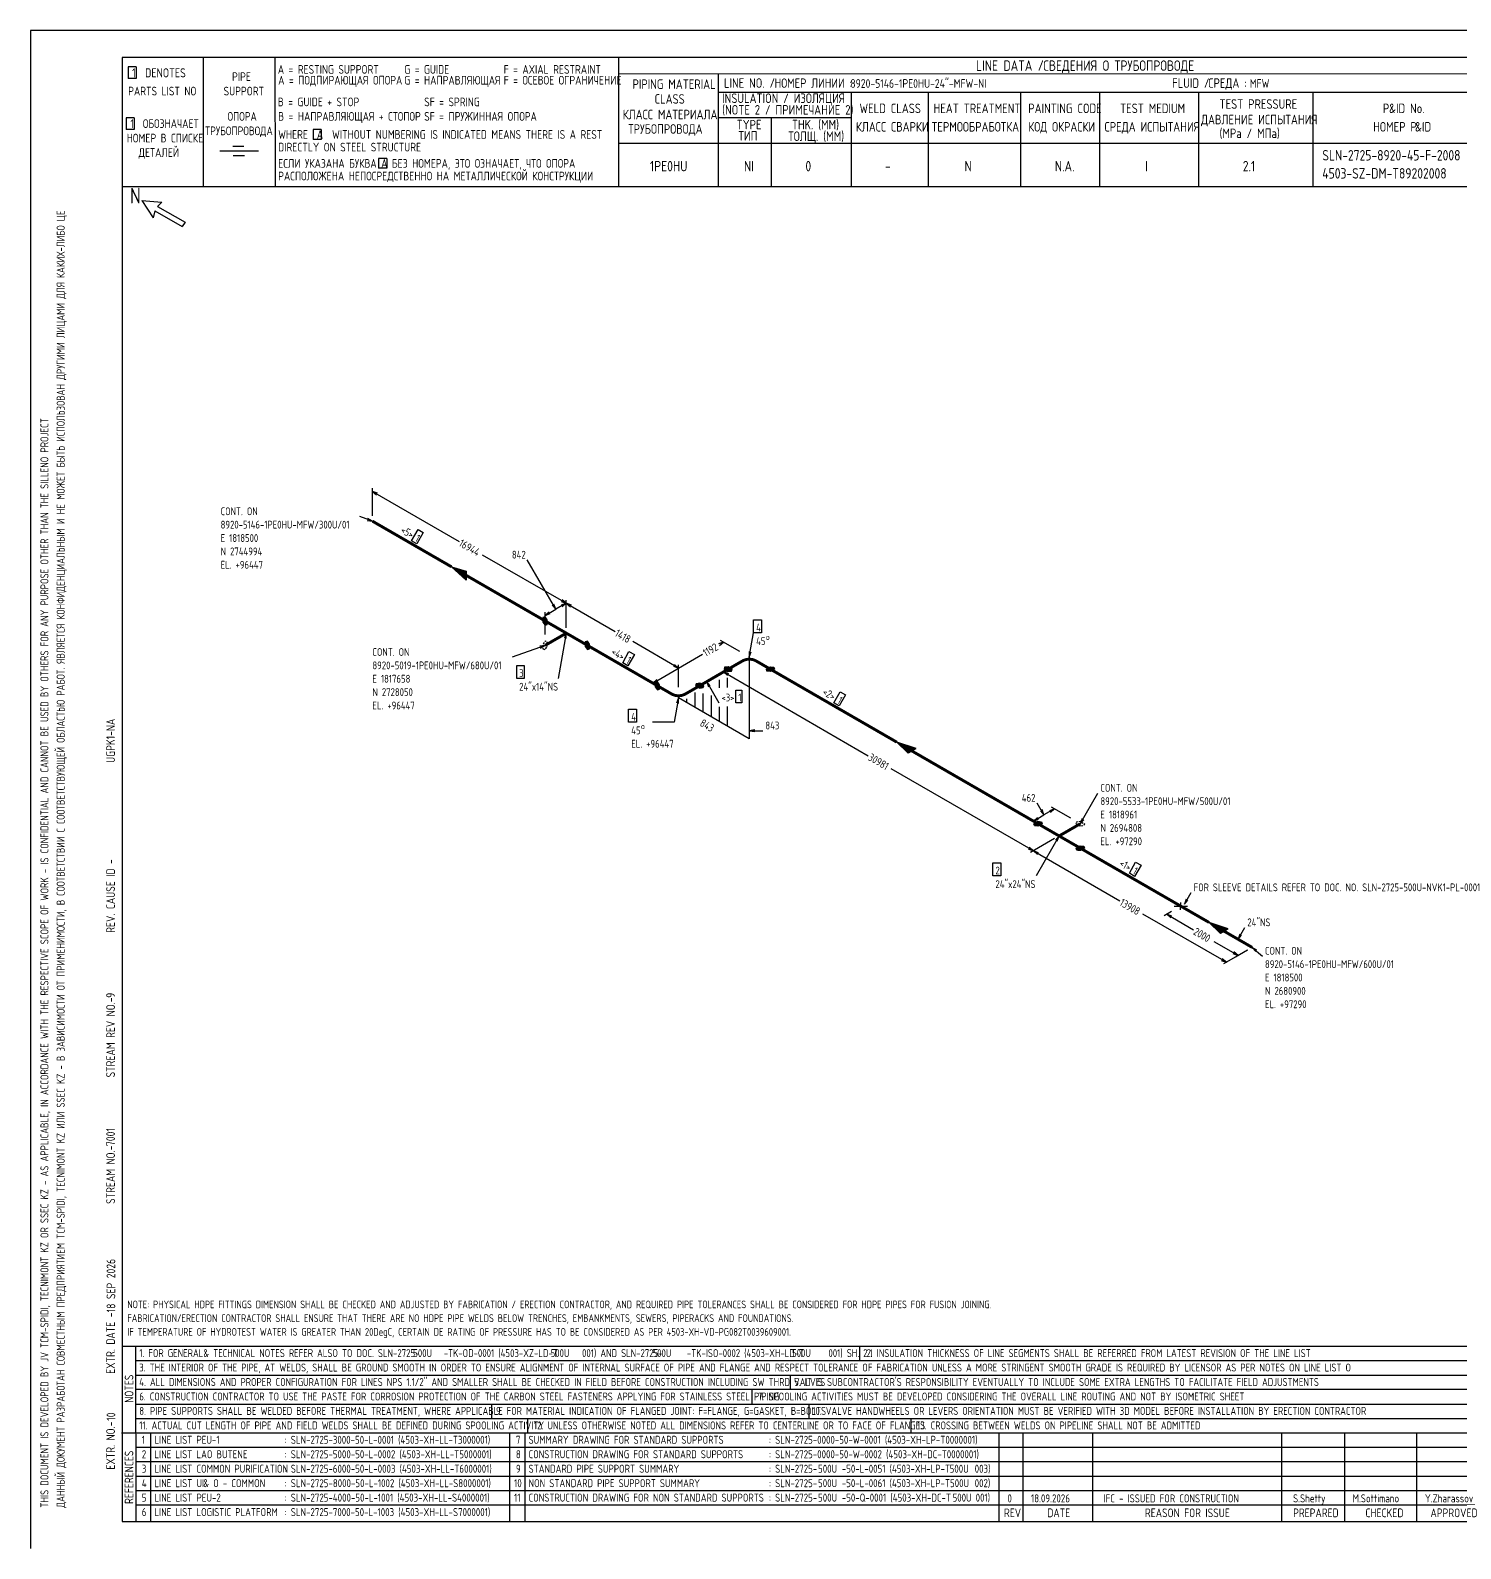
# Model space of a CAD drawing. Extents: x -1005 to 594, y -998 to 420.
# Drawn here: x 0 to 395.7, y 0 to 420 of the extents above; entities that cross this region are included whole.
import ezdxf

# ---------------------------------------------------------------- set-up
doc = ezdxf.new("R2010")
doc.units = 0
doc.linetypes.add('GT100', pattern=[0.8, 0.533333, -0.266667])
doc.styles.add('TTFN17', font='GOST type A')

msp = doc.modelspace()

# ---------------------------------------------------------------- linework, layer by layer
at = {"layer": 'GT_1', "flags": 128}
for points in [[(0, 420), (0, 0)], [(594, 420), (0, 420)], [(589.1, 412.5), (25.4, 412.5)], [(25.4, 412.5), (25.4, 7.5)], [(47.8, 412.5), (47.8, 376.7)], [(67.6, 412.5), (67.7, 376.7)], [(162.7, 412.5), (162.7, 376.7)], [(29.3, 409.9), (27.1, 409.9)], [(27.1, 409.9), (27.1, 406.7)], [(29.3, 409.9), (29.3, 406.7)], [(589.1, 408), (162.7, 407.9)], [(190.3, 407.8), (190.3, 376.7)], [(29.3, 406.7), (27.1, 406.7)], [(190.3, 402.9), (402.7, 402.9)], [(227.1, 402.9), (227.1, 376.7)], [(248.4, 402.9), (248.4, 376.8)], [(273.9, 402.9), (273.9, 376.7)], [(295.8, 402.9), (295.8, 376.7)], [(323.2, 402.9), (323.2, 376.7)], [(354.8, 402.9), (354.8, 376.8)], [(28.7, 395.8), (26.5, 395.8)], [(26.5, 395.8), (26.5, 392.6)], [(28.7, 395.8), (28.7, 392.6)], [(227.1, 395.8), (190.3, 395.8)], [(205, 395.8), (205, 376.7)], [(28.7, 392.6), (26.5, 392.6)], [(80.5, 392.6), (78.2, 392.6)], [(78.2, 392.6), (78.2, 389.8)], [(80.5, 392.6), (80.5, 389.8)], [(63.1, 386.6), (52.4, 386.6)], [(59.1, 387.9), (56, 387.9)], [(80.5, 389.8), (78.2, 389.8)], [(230.2, 388.7), (162.7, 388.7)], [(402.7, 388.7), (226.9, 388.7)], [(59.2, 385.3), (56.1, 385.3)], [(98.6, 384.6), (96.3, 384.6)], [(96.3, 384.6), (96.3, 381.9)], [(98.6, 384.6), (98.6, 381.9)], [(98.6, 381.9), (96.3, 381.9)], [(402.7, 376.7), (25.4, 376.7)], [(30.8, 372.9), (34, 368.1)], [(30.8, 372.9), (36.4, 372.5)], [(34.4, 370.1), (34, 368.1)], [(34.4, 370.1), (42, 365.7)], [(36.4, 372.5), (35.2, 371.3)], [(35.2, 371.3), (42.8, 366.9)], [(42.8, 366.9), (42, 365.7)], [(94.65, 285.725), (94.65, 293.375)], [(96.075, 291.95), (94.65, 292.475), (95.775, 291.5)], [(94.65, 292.475), (118.65, 278.6)], [(94.65, 284.225), (91.125, 285.5)], [(93.15, 284.45), (94.65, 284.225), (93.375, 284.975)], [(107.25, 281.9), (108.675, 281.075), (106.95, 278), (105.45, 278.825), (107.25, 281.9)], [(148.275, 261.5), (125.1, 274.85)], [(145.35, 259.85), (137.475, 273.5)], [(120.6, 269.225), (120.6, 267.875), (116.475, 271.625), (120.6, 270.425), (120.6, 268.025), (116.85, 271.4), (120.6, 270.35), (120.6, 268.25), (117.3, 271.175), (120.6, 270.125), (120.6, 268.4), (117.675, 270.875), (120.6, 269.975), (120.6, 268.55), (118.05, 270.725), (120.6, 269.825), (120.6, 268.7), (118.5, 270.425), (120.6, 269.675), (120.6, 268.925), (118.8, 270.275), (120.6, 269.45), (120.6, 269.075), (119.25, 269.975), (120.6, 269.3), (120.6, 269.225), (116.475, 271.625)], [(144.375, 260.975), (145.35, 259.85), (144.825, 261.275)], [(148.275, 261.5), (145.35, 259.85)], [(146.85, 262.025), (148.275, 261.5), (147.15, 262.475)], [(147.15, 260.525), (148.275, 261.5), (146.85, 260.975)], [(148.275, 254.75), (148.275, 262.4)], [(148.275, 254.75), (148.275, 262.4)], [(148.275, 254.75), (148.275, 262.4)], [(149.7, 260.975), (148.275, 261.5), (149.4, 260.525)], [(148.275, 261.5), (161.775, 253.7)], [(141.825, 256.325), (142.425, 255.5), (143.025, 255.65), (143.025, 256.925), (142.425, 257.75), (141.825, 257.6), (141.825, 256.325)], [(141.825, 257.6), (142.534, 257.6)], [(141.825, 257.4), (142.68, 257.4)], [(141.825, 257.2), (142.825, 257.2)], [(141.825, 257), (142.97, 257)], [(141.825, 256.8), (143.025, 256.8)], [(141.825, 256.6), (143.025, 256.6)], [(141.825, 256.4), (143.025, 256.4)], [(142.425, 258.125), (145.35, 259.85)], [(143.55, 259.1), (142.425, 258.125), (143.85, 258.65)], [(142.425, 252.875), (142.425, 259.025)], [(200.1, 256.925), (202.275, 256.925), (202.275, 253.325), (200.1, 253.325), (200.1, 256.925)], [(141.916, 256.2), (143.025, 256.2)], [(142.061, 256), (143.025, 256)], [(142.207, 255.8), (143.025, 255.8)], [(148.275, 253.25), (146.025, 240.725)], [(148.275, 251.75), (148.275, 253.25), (147.75, 251.825)], [(198.9, 246.65), (200.1, 253.325)], [(142.425, 249.875), (133.275, 246.575)], [(141.15, 249.125), (142.425, 249.875), (140.925, 249.65)], [(153.525, 249.575), (154.125, 248.75), (154.725, 248.9), (154.725, 250.175), (154.125, 251), (153.525, 250.85), (153.525, 249.575)], [(153.525, 250.8), (154.27, 250.8)], [(153.525, 250.6), (154.416, 250.6)], [(153.525, 250.4), (154.561, 250.4)], [(153.525, 250.2), (154.707, 250.2)], [(153.525, 250), (154.725, 250)], [(153.525, 249.8), (154.725, 249.8)], [(153.525, 249.6), (154.725, 249.6)], [(153.652, 249.4), (154.725, 249.4)], [(153.798, 249.2), (154.725, 249.2)], [(153.943, 249), (154.725, 249)], [(165.6, 248.15), (167.1, 247.325), (165.3, 244.25), (163.875, 245.075), (165.6, 248.15)], [(179.325, 243.575), (166.65, 250.925)], [(190.65, 249.8), (191.775, 250.775), (190.35, 250.25)], [(191.775, 250.775), (190.875, 250.25)], [(196.275, 248.15), (190.95, 251.225)], [(198.9, 248.15), (198.9, 246.65), (199.425, 248.075)], [(134.55, 244.325), (136.575, 244.325), (136.575, 240.725), (134.55, 240.725), (134.55, 244.325)], [(172.2, 239.45), (186, 247.475)], [(177.9, 244.1), (179.325, 243.575), (178.2, 244.55)], [(179.325, 238.325), (179.325, 244.475)], [(196.275, 245.15), (190.95, 242.075)], [(193.05, 242.6), (194.025, 242.75), (194.175, 243.275), (193.05, 243.95), (192.075, 243.8), (191.925, 243.275), (193.05, 242.6)], [(192.075, 243.8), (193.3, 243.8)], [(198.9, 246.65), (198.9, 224)], [(204.75, 243.95), (205.725, 243.8), (205.875, 243.275), (204.75, 242.6), (203.775, 242.75), (203.625, 243.275), (204.75, 243.95)], [(204.5, 243.8), (205.725, 243.8)], [(176.7, 236.825), (171.375, 239.9)], [(173.325, 240.425), (172.2, 239.45), (173.625, 239.975)], [(172.875, 238.4), (173.475, 237.575), (174.075, 237.725), (174.075, 239), (173.475, 239.825), (172.875, 239.675), (172.875, 238.4)], [(172.875, 239.6), (173.639, 239.6)], [(172.875, 239.4), (173.784, 239.4)], [(188.1, 238.7), (187.125, 239.825), (187.65, 238.4)], [(187.125, 239.825), (190.5, 233.975)], [(190.575, 240.35), (190.575, 238.1)], [(193.2, 242), (191.775, 242.525), (192.9, 241.55)], [(191.775, 242.525), (231.825, 219.35)], [(191.961, 243.4), (193.967, 243.4)], [(192.018, 243.6), (193.633, 243.6)], [(192.05, 243.2), (194.154, 243.2)], [(192.383, 243), (194.096, 243)], [(192.717, 242.8), (194.039, 242.8)], [(192.825, 240.875), (192.825, 238.25)], [(203.646, 243.2), (205.75, 243.2)], [(203.704, 243), (205.417, 243)], [(203.761, 242.8), (205.083, 242.8)], [(203.833, 243.4), (205.839, 243.4)], [(204.167, 243.6), (205.782, 243.6)], [(179.325, 235.325), (178.125, 228.65), (172.125, 228.65)], [(172.875, 239.2), (173.93, 239.2)], [(172.875, 239), (174.075, 239)], [(172.875, 238.8), (174.075, 238.8)], [(172.875, 238.6), (174.075, 238.6)], [(172.875, 238.4), (174.075, 238.4)], [(173.02, 238.2), (174.075, 238.2)], [(173.166, 238), (174.075, 238)], [(173.311, 237.8), (174.075, 237.8)], [(179.325, 233.825), (179.325, 235.325), (178.8, 233.9)], [(198.9, 224), (179.325, 235.325)], [(183.825, 236.825), (183.825, 232.7)], [(185.175, 238.025), (186.15, 238.175), (186.3, 238.7), (185.175, 239.375), (184.2, 239.225), (184.05, 238.7), (185.175, 238.025)], [(184.079, 238.8), (186.133, 238.8)], [(184.136, 239), (185.8, 239)], [(184.193, 239.2), (185.467, 239.2)], [(184.217, 238.6), (186.271, 238.6)], [(184.55, 238.4), (186.214, 238.4)], [(184.883, 238.2), (186.157, 238.2)], [(186.075, 236.6), (186.075, 231.425)], [(188.325, 236), (188.325, 230)], [(195.15, 237.5), (196.875, 237.5), (196.875, 233.975), (195.15, 233.975), (195.15, 237.5)], [(224.025, 237.05), (225.525, 236.225), (223.725, 233.15), (222.3, 233.975), (224.025, 237.05)], [(165.525, 232.25), (167.7, 232.25), (167.7, 228.65), (165.525, 228.65), (165.525, 232.25)], [(181.575, 235.1), (181.575, 234.05)], [(190.575, 232.85), (190.575, 228.725)], [(192.825, 233), (192.825, 227.525)], [(200.4, 226.475), (198.9, 226.25), (200.4, 226.025)], [(198.9, 226.25), (202.65, 226.25)], [(243.825, 220.7), (245.025, 221.375), (239.7, 223.1), (242.775, 220.1), (244.875, 221.3), (240.075, 222.875), (242.85, 220.175), (244.725, 221.225), (240.525, 222.65), (243, 220.25), (244.575, 221.15), (240.9, 222.35), (243.15, 220.325), (244.425, 221), (241.275, 222.2), (243.3, 220.4), (244.275, 220.925), (241.725, 221.9), (243.45, 220.475), (244.125, 220.85), (242.025, 221.75), (243.6, 220.55), (243.975, 220.775), (242.475, 221.45), (243.75, 220.625), (243.825, 220.7), (239.7, 223.1)], [(277.5, 193.025), (238.2, 215.675)], [(280.425, 203), (278.55, 206.225)], [(290.475, 200.525), (295.35, 209)], [(283.35, 197.9), (276.675, 201.725)], [(277.5, 201.275), (280.425, 203)], [(278.625, 202.25), (277.5, 201.275), (278.925, 201.8)], [(279.45, 204.125), (280.425, 203), (279.9, 204.425)], [(283.35, 204.65), (280.425, 203)], [(282.225, 203.675), (283.35, 204.65), (281.925, 204.125)], [(287.85, 202.025), (282.525, 205.1)], [(291, 201.95), (290.475, 200.525), (291.45, 201.65)], [(278.775, 201.2), (279.75, 201.05), (279.9, 200.525), (278.775, 199.85), (277.8, 200), (277.65, 200.525), (278.775, 201.2)], [(277.686, 200.4), (279.692, 200.4)], [(277.743, 200.2), (279.358, 200.2)], [(277.775, 200.6), (279.879, 200.6)], [(277.8, 200), (279.025, 200)], [(278.108, 200.8), (279.821, 200.8)], [(278.442, 201), (279.764, 201)], [(276.075, 193.55), (277.5, 193.025), (276.375, 194)], [(283.35, 196.4), (276.675, 192.575)], [(283.35, 196.4), (276.675, 192.575)], [(284.625, 197.15), (278.25, 186.125)], [(284.1, 195.725), (284.625, 197.15), (283.65, 196.025)], [(290.475, 194.45), (291.45, 194.3), (291.6, 193.775), (290.475, 193.1), (289.5, 193.25), (289.35, 193.775), (290.475, 194.45)], [(289.392, 193.8), (291.593, 193.8)], [(289.4, 193.6), (291.308, 193.6)], [(289.457, 193.4), (290.975, 193.4)], [(289.725, 194), (291.536, 194)], [(290.058, 194.2), (291.479, 194.2)], [(266.325, 189.725), (268.5, 189.725), (268.5, 186.125), (266.325, 186.125), (266.325, 189.725)], [(278.925, 192.5), (277.5, 193.025), (278.625, 192.05)], [(277.5, 193.025), (301.425, 179.225)], [(289.825, 193.2), (290.642, 193.2)], [(305.775, 189.875), (307.275, 189.05), (305.475, 185.975), (304.05, 186.875), (305.775, 189.875)], [(319.275, 178.25), (321.15, 181.475)], [(316.425, 177.725), (320.175, 177.725)], [(318.225, 176.675), (318.3, 178.775)], [(318.225, 176.675), (318.3, 178.775)], [(318.225, 176.675), (318.3, 178.775)], [(318.225, 176.675), (318.3, 178.775)], [(318.225, 176.675), (318.3, 178.775)], [(319.8, 179.675), (319.275, 178.25), (320.25, 179.375)], [(330.9, 162.2), (307.8, 175.55)], [(315.675, 176.225), (313.65, 175.025)], [(315.825, 174.95), (314.4, 175.475), (315.525, 174.5)], [(314.4, 175.475), (321.825, 171.2)], [(330.225, 170.825), (331.425, 171.5), (326.1, 173.225), (329.175, 170.225), (331.275, 171.425), (326.475, 173), (329.25, 170.3), (331.125, 171.35), (326.925, 172.775), (329.4, 170.375), (330.975, 171.275), (327.3, 172.475), (329.55, 170.45), (330.825, 171.125), (327.675, 172.325), (329.7, 170.525), (330.675, 171.05), (328.125, 172.025), (329.85, 170.6), (330.525, 170.975), (328.425, 171.875), (330, 170.675), (330.375, 170.9), (328.875, 171.575), (330.15, 170.75), (330.225, 170.825), (326.1, 173.225)], [(334.125, 168.575), (336, 171.8)], [(334.65, 170), (334.125, 168.575), (335.1, 169.7)], [(334.125, 164.075), (327.525, 167.9)], [(336.75, 165.575), (330.075, 161.75)], [(332.7, 164.6), (334.125, 164.075), (333, 165.05)], [(336.75, 165.575), (333.375, 163.625)], [(339.3, 165.575), (338.025, 166.325), (339, 165.2)], [(338.025, 166.325), (340.875, 163.925)], [(329.475, 162.725), (330.9, 162.2), (329.775, 163.175)], [(25.3, 56), (402.7, 56)], [(29.1, 56), (29.2, 7.5)], [(229.4, 56), (229.4, 52)], [(29.1, 52), (402.7, 52)], [(29.1, 48), (402.7, 48)], [(210.2, 48), (210.2, 44)], [(402.7, 44), (29.1, 44)], [(199.6, 44), (199.6, 40)], [(29.2, 40), (402.7, 40)], [(127.6, 40), (127.6, 36)], [(215.4, 40), (215.4, 36)], [(29.1, 36), (402.7, 36)], [(137.5, 36), (137.5, 32)], [(243.6, 36), (243.6, 32)], [(25.2, 32), (402.7, 32)], [(33.2, 32), (33.2, 7.6)], [(132.6, 32), (132.6, 7.6)], [(136.8, 32), (136.8, 7.6)], [(267.9, 32), (267.9, 7.5)], [(274.6, 32), (274.6, 7.5)], [(293.9, 32), (293.9, 7.5)], [(346.1, 32), (346.1, 7.5)], [(363.6, 32), (363.6, 7.5)], [(383.5, 32), (383.5, 7.5)], [(402.7, 28), (29.5, 28)], [(402.7, 24), (29.1, 24)], [(402.7, 20), (29.1, 20)], [(402.7, 16), (29.1, 16)], [(402.7, 12), (29.2, 12)], [(25.4, 7.5), (589.1, 7.5)], [(0, 0), (0, 0)]]:
    msp.add_lwpolyline(points, dxfattribs=at)
at = {"layer": 'GT_1', "const_width": 0.8, "flags": 128}
for points in [[(116.475, 271.625), (94.65, 284.225)], [(142.425, 256.625), (120.6, 269.225)], [(148.275, 253.25), (142.425, 256.625)], [(148.275, 253.25), (142.425, 249.875)], [(154.125, 249.875), (148.275, 253.25)], [(173.475, 238.7), (154.125, 249.875)], [(193.05, 243.275), (185.175, 238.7)], [(196.95, 245.525), (193.05, 243.275)], [(204.75, 243.275), (200.85, 245.525)], [(239.7, 223.1), (204.75, 243.275)], [(177.375, 236.45), (173.475, 238.7)], [(185.175, 238.7), (181.275, 236.45)], [(278.775, 200.525), (243.825, 220.7)], [(284.625, 197.15), (278.775, 200.525)], [(284.625, 197.15), (290.475, 200.525)], [(290.475, 193.775), (284.625, 197.15)], [(318.3, 177.725), (290.475, 193.775)], [(326.1, 173.225), (318.3, 177.725)], [(338.025, 166.325), (330.225, 170.825)]]:
    msp.add_lwpolyline(points, dxfattribs=at)
at = {"layer": 'GT_1', "linetype": 'GT100', "flags": 128}
for points in [[(141.825, 248.9), (142.425, 248.75), (143.025, 249.575), (143.025, 250.85), (142.425, 251), (141.825, 250.175), (141.825, 248.9)], [(291.6, 200.525), (291.45, 200), (290.475, 199.85), (289.35, 200.525), (289.5, 201.05), (290.475, 201.2), (291.6, 200.525)]]:
    msp.add_lwpolyline(points, dxfattribs=at)
at = {"layer": 'GT_1', "const_width": 0.8, "flags": 128}
for points in [[(200.85, 245.525, 0.267941), (196.95, 245.525)], [(181.275, 236.45, -0.267941), (177.375, 236.45)]]:
    msp.add_lwpolyline(points, format="xyb", dxfattribs=at)

# ---------------------------------------------------------------- texts
at = {"layer": 'GT_1', "style": 'TTFN17'}
for s, height, p in [('LINE DATA /', 2.8875, (261.633, 408.8)), ('СВЕДЕНИЯ О ТРУБОПРОВОДЕ', 2.8875, (280.233, 408.8)), (' 1  DENOTES', 2.5025, (26.875, 407)), (' PIPE', 2.4062, (54.561, 406)), ('A = RESTING SUPPORT', 2.40625, (68.461, 408)), ('A = ПОДПИРАЮЩАЯ ОПОРА', 2.40625, (68.561, 405)), ('G = GUIDE', 2.4062, (103.461, 408)), ('G = НАПРАВЛЯЮЩАЯ', 2.40625, (103.461, 405)), ('F = AXIAL RESTRAINT', 2.40625, (130.961, 408)), ('F = ОСЕВОЕ ОГРАНИЧЕНИЕ', 2.40625, (130.961, 405)), ('PARTS LIST NO', 2.40625, (27.061, 402)), ('SUPPORT', 2.4062, (53.461, 402)), ('PIPING MATERIAL', 2.64687, (166.597, 403.8)), ('LINE NO. /', 2.6469, (191.897, 404.1)), ('НОМЕР ЛИНИИ :', 2.59875, (205.89, 404.1)), ('8920-5146-1PE0HU-24"-MFW-NI', 2.40625, (226.861, 404.1)), ('FLUID /', 2.6469, (315.897, 404.1)), ('СРЕДА :', 2.6469, (325.897, 404.1)), ('MFW', 2.4062, (337.361, 404.1)), ('B = GUIDE + STOP', 2.40625, (68.461, 399)), ('SF = SPRING', 2.40625, (108.961, 399)), ('CLASS', 2.6469, (172.697, 399.7)), ('(NOTE 2 / ПРИМЕЧАНИЕ 2)', 2.64687, (191.397, 396.7)), ('INSULATION / ИЗОЛЯЦИЯ', 2.64687, (191.397, 399.9)), ('WELD CLASS', 2.6469, (229.397, 397.1)), ('HEAT TREATMENT', 2.64687, (249.897, 397.1)), ('PAINTING CODE', 2.64687, (276.097, 397.1)), ('TEST MEDIUM', 2.64687, (301.497, 397.1)), ('TEST PRESSURE', 2.64687, (328.997, 398.3)), ('P', 2.647, (374.197, 397.1)), ('&ID No.', 2.6469, (375.908, 397.1)), (' 1  ОБОЗНАЧАЕТ', 2.40625, (26.461, 393)), ('ОПОРА', 2.4062, (54.561, 395)), ('B = НАПРАВЛЯЮЩАЯ + СТОПОР', 2.40625, (68.561, 395)), ('SF = ПРУЖИННАЯ ОПОРА', 2.40625, (108.961, 395)), ('КЛАСС МАТЕРИАЛА', 2.64687, (163.897, 395.4)), ('TYPE', 2.6469, (195.397, 392.6)), ('THK. (MM)', 2.6469, (210.697, 392.6)), ('ДАВЛЕНИЕ ИСПЫТАНИЯ', 2.64687, (323.897, 394)), ('НОМЕР В СПИСКЕ', 2.40625, (26.661, 389)), ('ТРУБОПРОВОДА', 2.40625, (48.361, 391)), ('WHERE  A  WITHOUT NUMBERING IS INDICATED MEANS THERE IS A REST', 2.40625, (68.561, 390)), ('ТРУБОПРОВОДА', 2.64687, (165.397, 391.4)), ('ТИП', 2.6469, (195.897, 389.5)), ('ТОЛЩ. (ММ)', 2.6469, (209.697, 389.4)), ('КЛАСС СВАРКИ', 2.64687, (228.397, 392)), ('ТЕРМООБРАБОТКА', 2.64687, (249.397, 392)), ('КОД ОКРАСКИ', 2.64687, (276.097, 392)), ('СРЕДА ИСПЫТАНИЯ', 2.64687, (297.197, 392)), ('(MPa / МПа)', 2.64687, (328.997, 390.2)), ('НОМЕР P', 2.6469, (371.497, 392)), ('&ID', 2.6469, (383.097, 392)), ('ДЕТАЛЕЙ', 2.4062, (29.961, 385)), ('DIRECTLY ON STEEL STRUCTURE', 2.40625, (68.561, 386.5)), ('SLN-2725-8920-45-F-2008', 2.8875, (357.433, 384)), ('ЕСЛИ УКАЗАНА БУКВА A БЕЗ НОМЕРА, ЭТО ОЗНАЧАЕТ, ЧТО ОПОРА', 2.40625, (68.561, 382)), ('1PE0HU', 2.8875, (171.433, 381)), ('NI', 2.8875, (197.433, 381)), ('0', 2.888, (214.433, 381)), ('-', 2.888, (236.433, 381)), ('N', 2.888, (258.433, 381)), ('N.A.', 2.8875, (283.433, 381)), ('I', 2.888, (308.433, 381)), ('2.1', 2.8875, (335.433, 381)), ('РАСПОЛОЖЕНА НЕПОСРЕДСТВЕННО НА МЕТАЛЛИЧЕСКОЙ КОНСТРУКЦИИ', 2.40625, (68.561, 378.5)), ('4503-SZ-DM-T89202008', 2.8875, (357.433, 379)), ('N', 4.331, (27.55, 372.1)), ('CONT. ON', 2.1656, (52.641, 285.875)), ('8920-5146-1PE0HU-MFW/300U/01', 2.16562, (52.641, 282.178)), ('E 1818500', 2.1656, (52.641, 278.48)), ('N 2744994', 2.1656, (52.641, 274.783)), ('EL. +96447', 2.1656, (52.641, 271.085)), ('842', 2.1656, (133.225, 273.875)), ('4', 2.166, (200.8, 253.7)), ('45', 2.1656, (200.8, 249.95)), ('o', 1.624, (203.445, 251.356)), ('CONT. ON', 2.1656, (94.636, 246.95)), ('8920-5019-1PE0HU-MFW/680U/01', 2.16562, (94.636, 243.253)), ('E 1817658', 2.1656, (94.636, 239.555)), ('3', 2.166, (135.24, 241.1)), ('24"x14"NS', 2.1656, (135.24, 237.35)), ('N 2728050', 2.1656, (94.636, 235.858)), ('<3>', 2.1656, (191.2, 234.35)), ('1', 2.166, (195.869, 234.35)), ('EL. +96447', 2.1656, (94.636, 232.16)), ('4', 2.166, (166.251, 229.025)), ('45', 2.1656, (166.251, 225.275)), ('o', 1.624, (168.897, 226.681)), ('843', 2.1656, (203.35, 226.625)), ('EL. +96447', 2.1656, (166.251, 221.578)), ('CONT. ON', 2.1656, (296.05, 209.375)), ('462', 2.1656, (274.3, 206.6)), ('8920-5533-1PE0HU-MFW/500U/01', 2.16562, (296.05, 205.678)), ('E 1818961', 2.1656, (296.05, 201.98)), ('N 2694808', 2.1656, (296.05, 198.283)), ('EL. +97290', 2.1656, (296.05, 194.585)), ('2', 2.166, (266.999, 186.5)), ('24"x24"NS', 2.1656, (266.999, 182.75)), ('FOR SLEEVE DETAILS REFER TO DOC. NO. SLN-2725-500U-NVK1-PL-0001', 2.16562, (321.85, 181.85)), ('24"NS', 2.1656, (336.7, 172.175)), ('CONT. ON', 2.1656, (341.575, 164.3)), ('8920-5146-1PE0HU-MFW/600U/01', 2.16562, (341.575, 160.603)), ('E 1818500', 2.1656, (341.575, 156.905)), ('N 2680900', 2.1656, (341.575, 153.208)), ('EL. +97290', 2.1656, (341.575, 149.51)), ('NOTE: PHYSICAL HDPE FITTINGS DIMENSION SHALL BE CHECKED AND ADJUSTED BY FABRICATION / ERECTION CONTRACTOR, AND REQUIRED PIPE TOLERANCES SHALL BE CONSIDERED FOR HDPE PIPES FOR FUSION JOINING.', 2.1175, (26.818, 66.5)), ('FABRICATION/ERECTION CONTRACTOR SHALL ENSURE THAT THERE ARE NO HDPE PIPE WELDS BELOW TRENCHES, EMBANKMENTS, SEWERS, PIPERACKS AND FOUNDATIONS.', 2.1175, (26.818, 62.7)), ('IF TEMPERATURE OF HYDROTEST WATER IS GREATER THAN 20DegC, CERTAIN DE RATING OF PRESSURE HAS TO BE CONSIDERED AS PER 4503-XH-VD-PG082T0039609001.', 2.1175, (26.818, 58.9)), ('1. FOR GENERAL', 2.18487, (30.128, 53)), ('& TECHNICAL NOTES REFER ALSO TO DOC. SLN-2725-      -TK-OD-0001 (4503-XZ-LD-T      001) AND SLN-2725-      -TK-ISO-0002 (4503-XH-LD-T      001) SH. 2.1', 2.18487, (47.868, 53)), ('500U', 2.1849, (105.928, 53)), ('500U', 2.1849, (143.928, 53)), ('500U', 2.1849, (172.128, 53)), ('500U', 2.1849, (210.728, 53)), ('2. INSULATION THICKNESS OF LINE SEGMENTS SHALL BE REFERRED FROM LATEST REVISION OF THE LINE LIST', 2.18487, (231.328, 53)), ('3. THE INTERIOR OF THE PIPE, AT WELDS, SHALL BE GROUND SMOOTH IN ORDER TO ENSURE ALIGNMENT OF INTERNAL SURFACE OF PIPE AND FLANGE AND RESPECT TOLERANCE OF FABRICATION UNLESS A MORE STRINGENT SMOOTH GRADE IS REQUIRED BY LICENSOR AS PER NOTES ON LINE LIST O', 2.18487, (30.128, 49)), ('4. ALL DIMENSIONS AND PROPER CONFIGURATION FOR LINES NPS 1.1/2" AND SMALLER SHALL BE CHECKED IN FIELD BEFORE CONSTRUCTION INCLUDING SW THRD VALVES', 2.18487, (30.128, 45)), ("5. IT IS SUBCONTRACTOR'S RESPONSIBILITY EVENTUALLY TO INCLUDE SOME EXTRA LENGTHS TO FACILITATE FIELD ADJUSTMENTS", 2.18487, (211.328, 45)), ('6. CONSTRUCTION CONTRACTOR TO USE THE PASTE FOR CORROSION PROTECTION OF THE CARBON STEEL FASTENERS APPLYING FOR STAINLESS STEEL PIPING', 2.18487, (30.128, 41)), ('7. SPOOLING ACTIVITIES MUST BE DEVELOPED CONSIDERING THE OVERALL LINE ROUTING AND NOT BY ISOMETRIC SHEET', 2.18487, (201.328, 41)), ('8. PIPE SUPPORTS SHALL BE WELDED BEFORE THERMAL TREATMENT, WHERE APPLICABLE', 2.18487, (30.128, 37)), ('9. FOR MATERIAL INDICATION OF FLANGED JOINT: F=FLANGE, G=GASKET, B=BOLTS', 2.18487, (128.828, 37)), ('10. VALVE HANDWHEELS OR LEVERS ORIENTATION MUST BE VERIFIED WITH 3D MODEL BEFORE INSTALLATION BY ERECTION CONTRACTOR', 2.18487, (216.328, 37)), ('11. ACTUAL CUT LENGTH OF PIPE AND FIELD WELDS SHALL BE DEFINED DURING SPOOLING ACTIVITY', 2.18487, (30.128, 33)), ('12. UNLESS OTHERWISE NOTED ALL DIMENSIONS REFER TO CENTERLINE OR TO FACE OF FLANGES', 2.18487, (139.328, 33)), ('13. CROSSING BETWEEN WELDS ON PIPELINE SHALL NOT BE ADMITTED', 2.18487, (245.328, 33)), ('1', 2.214, (30.832, 29)), ('LINE LIST PEU-1', 2.21375, (34.332, 29)), (': SLN-2725-3000-50-L-0001 (4503-XH-LL-T3000001)', 2.21375, (70.332, 29)), ('7', 2.214, (134.332, 29)), ('SUMMARY DRAWING FOR STANDARD SUPPORTS', 2.21375, (137.832, 29)), (': SLN-2725-0000-50-W-0001 (4503-XH-LP-T0000001)', 2.21375, (204.332, 29)), ('2', 2.214, (30.832, 25)), ('LINE LIST LAO BUTENE', 2.21375, (34.332, 25)), (': SLN-2725-5000-50-L-0002 (4503-XH-LL-T5000001)', 2.21375, (70.332, 25)), ('8', 2.214, (134.332, 25)), ('CONSTRUCTION DRAWING FOR STANDARD SUPPORTS', 2.21375, (137.832, 25)), (': SLN-2725-0000-50-W-0002 (4503-XH-DC-T0000001)', 2.21375, (204.332, 25)), ('3', 2.214, (30.832, 21)), ('LINE LIST COMMON PURIFICATION', 2.21375, (34.332, 21)), (': SLN-2725-6000-50-L-0003 (4503-XH-LL-T6000001)', 2.21375, (70.332, 21)), ('9', 2.214, (134.332, 21)), ('STANDARD PIPE SUPPORT SUMMARY', 2.21375, (137.832, 21)), (': SLN-2725-      -50-L-0051 (4503-XH-LP-T      003)', 2.21375, (204.332, 21)), ('500U', 2.2138, (217.932, 21)), ('500U', 2.2138, (254.332, 21)), ('4', 2.214, (30.832, 17)), ('LINE LIST UI', 2.21375, (34.332, 17)), ('& O - COMMON', 2.21375, (47.849, 17)), (': SLN-2725-8000-50-L-1002 (4503-XH-LL-S8000001)', 2.21375, (70.332, 17)), ('10', 2.2138, (133.832, 17)), ('NON STANDARD PIPE SUPPORT SUMMARY', 2.21375, (137.832, 17)), (': SLN-2725-      -50-L-0061 (4503-XH-LP-T      002)', 2.21375, (204.332, 17)), ('500U', 2.2138, (217.932, 17)), ('500U', 2.2138, (254.432, 17)), ('5', 2.214, (30.832, 13)), ('LINE LIST PEU-2', 2.21375, (34.332, 13)), (': SLN-2725-4000-50-L-1001 (4503-XH-LL-S4000001)', 2.21375, (70.332, 13)), ('11', 2.2138, (133.832, 13)), ('CONSTRUCTION DRAWING FOR NON STANDARD SUPPORTS', 2.21375, (137.832, 13)), (': SLN-2725-      -50-Q-0001 (4503-XH-DC-T      001)', 2.21375, (204.332, 13)), ('500U', 2.2138, (217.932, 13)), ('500U', 2.2138, (255.132, 13)), ('0', 2.214, (270.332, 12.8)), ('18.09.2026', 2.2138, (276.832, 12.8)), ('IFC - ISSUED FOR CONSTRUCTION', 2.21375, (296.932, 12.8)), ('S.Shetty', 2.2138, (349.332, 12.8)), ('M.Sottimano', 2.21375, (365.832, 12.8)), ('Y.Zharassov', 2.21375, (385.832, 12.8)), ('6', 2.214, (30.832, 9)), ('LINE LIST LOGISTIC PLATFORM', 2.21375, (34.332, 9)), (': SLN-2725-7000-50-L-1003 (4503-XH-LL-S7000001)', 2.21375, (70.332, 9)), ('REV', 2.4062, (269.361, 8.7)), ('DATE', 2.4062, (281.361, 8.7)), ('REASON FOR ISSUE', 2.40625, (308.361, 8.7)), ('PREPARED', 2.4062, (349.361, 8.7)), ('CHECKED', 2.4062, (369.361, 8.7)), ('APPROVED', 2.4062, (387.361, 8.7))]:
    msp.add_text(s, height=height, dxfattribs=at).set_placement(p)
for s, height, rotation, p in [('ДАННЫЙ ДОКУМЕНТ РАЗРАБОТАН СОВМЕСТНЫМ ПРЕДПРИЯТИЕМ TCM-SPIDI, TECNIMONT KZ ИЛИ SSEC KZ - В ЗАВИСИМОСТИ ОТ ПРИМЕНИМОСТИ, В СООТВЕТСТВИИ С СООТВЕТСТВУЮЩЕЙ ОБЛАСТЬЮ РАБОТ. ЯВЛЯЕТСЯ КОНФИДЕНЦИАЛЬНЫМ И НЕ МОЖЕТ БЫТЬ ИСПОЛЬЗОВАН ДРУГИМИ ЛИЦАМИ ДЛЯ КАКИХ-ЛИБО ЦЕ', 2.21375, 90, (9.5, 11.332)), ('THIS DOCUMENT IS DEVELOPED BY JV TCM-SPIDI, TECNIMONT KZ OR SSEC KZ - AS APPLICABLE, IN ACCORDANCE WITH THE RESPECTIVE SCOPE OF WORK - IS CONFIDENTIAL AND CANNOT BE USED BY OTHERS FOR ANY PURPOSE OTHER THAN THE SILLENO PROJECT', 2.21375, 90, (5, 11.332)), ('<5>', 2.1656, -30, (102.193, 281.148)), ('1', 2.166, -30, (106.237, 278.813)), ('16944', 2.1656, -30, (118.352, 277.484)), ('1418', 2.1656, -30, (161.498, 252.568)), ('<4>', 2.1656, -30, (160.468, 247.473)), ('1192', 2.1656, 30, (186.854, 246.635)), ('1', 2.166, -30, (164.646, 245.06)), ('<2>', 2.1656, -30, (218.893, 236.373)), ('1', 2.166, -30, (223.071, 233.96)), ('UGPK1-NA', 2.4062, 90, (23.4, 217.361)), ('843', 2.1656, -30, (185.03, 227.754)), ('30981', 2.1656, -30, (231.574, 218.233)), ('REV. CAUSE ID -', 2.40625, 90, (23.4, 170.361)), ('<1>', 2.1656, -30, (301.018, 188.973)), ('1', 2.166, -30, (304.793, 186.793)), ('13908', 2.1656, -30, (301.137, 178.071)), ('2000', 2.1656, -30, (321.559, 170.038)), ('STREAM REV NO.-', 2.40625, 90, (23.4, 130.361)), ('9', 2.406, 90, (23.4, 152.361)), ('7001', 2.4062, 90, (23.4, 111.361)), ('STREAM NO.-', 2.40625, 90, (23.4, 95.361)), ('18 SEP 2026', 2.40625, 90, (23.5, 65.361)), ('EXTR. DATE -', 2.40625, 90, (23.4, 48.361)), ('NOTES', 2.4062, 90, (28.5, 40.361)), ('EXTR. NO.-', 2.4062, 90, (23.4, 21.861)), ('10', 2.4062, 90, (23.5, 35.361)), ('REFERENCES', 2.4062, 90, (28.5, 12.361))]:
    msp.add_text(s, height=height, rotation=rotation, dxfattribs=at).set_placement(p)

doc.saveas('drawing.dxf')
